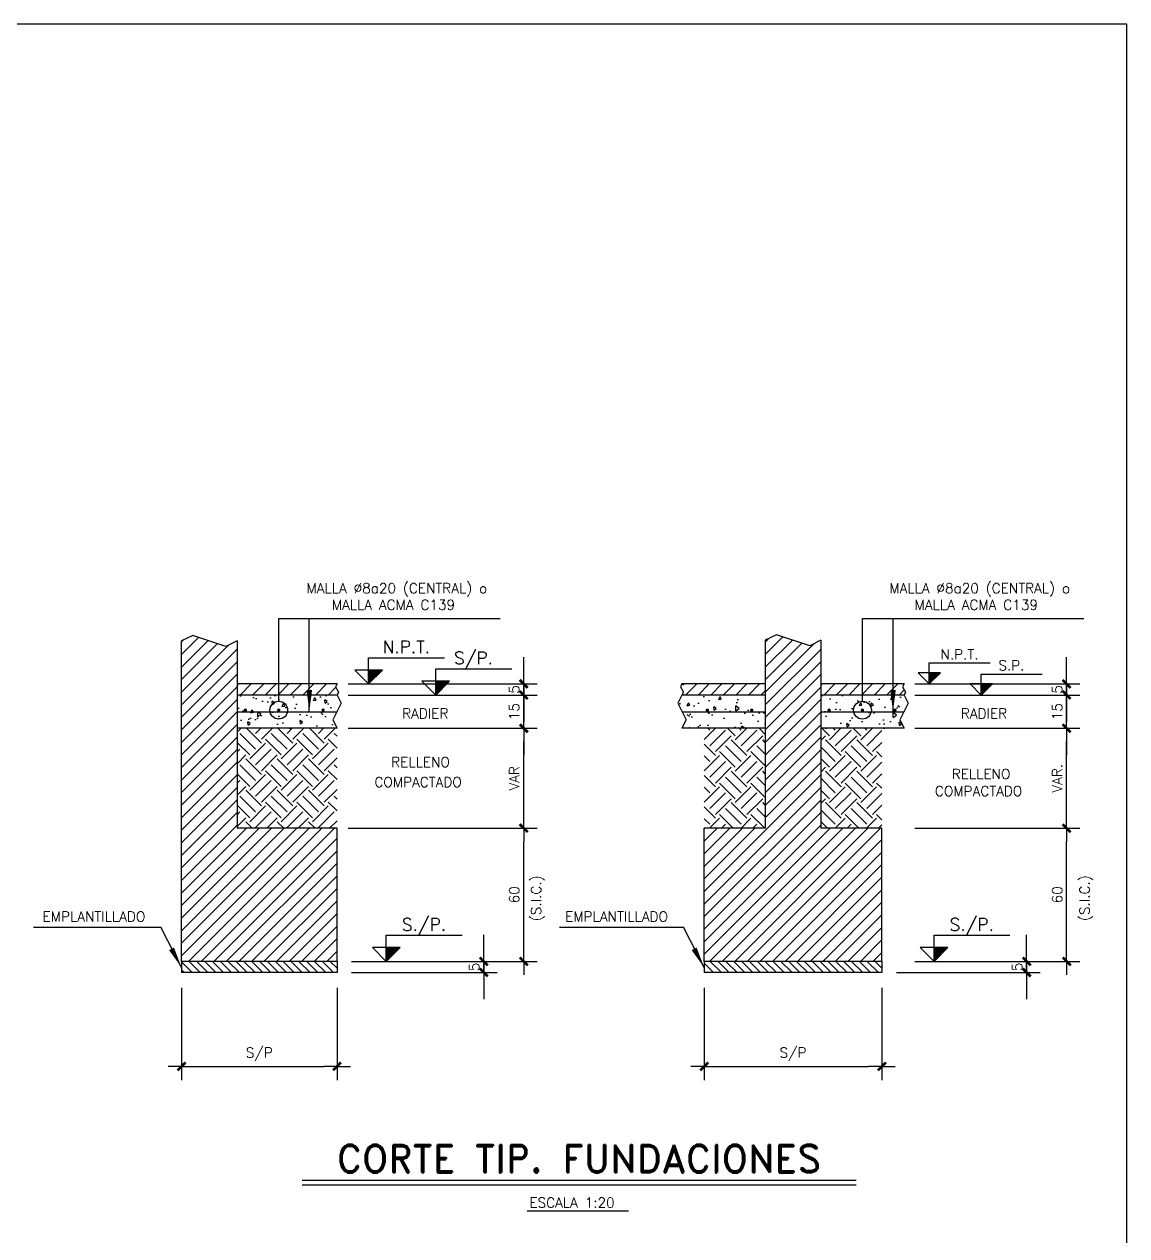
# Model space of a CAD drawing. Extents: x -58 to 5689, y 67 to 4123.
# Drawn here: x 4446 to 5687, y 2759 to 4123 of the extents above; entities that cross this region are included whole.
import ezdxf
from ezdxf.enums import TextEntityAlignment as Align

# ---------------------------------------------------------------- set-up
doc = ezdxf.new("R2010")
doc.units = 0
doc.header["$LTSCALE"] = 30
doc.header["$MEASUREMENT"] = 0
doc.layers.get('0').update_dxf_attribs({"linetype": 'CONTINUOUS'})
for name, color, linetype in [('CONTORNOS', 3, 'CONTINUOUS'), ('RLA-CORTES', 5, 'CONTINUOUS'), ('RLA-FORMATO', 7, 'CONTINUOUS'), ('RLA-TEXTOS1', 9, 'CONTINUOUS')]:
    doc.layers.add(name, color=color, linetype=linetype)
doc.styles.add('ROMANS', font='romans.shx', dxfattribs={"height": 11.25})
doc.styles.add('SIETE50', font='ROMAND.SHX', dxfattribs={"height": 31.5})
doc.dimstyles.new('ING20', dxfattribs={"dimscale": 50, "dimtxt": 11.25, "dimasz": 0.3, "dimexe": 0.3, "dimexo": 1, "dimgap": 0.1, "dimtad": 1, "dimlfac": 0.4, "dimzin": 12, "dimdsep": 46, "dimtxsty": 'ROMANS', "dimblk1": 'TICK1', "dimblk2": 'TICK1', "dimsah": 1, "dimcen": 0.09, "dimse1": 1, "dimse2": 1, "dimclrd": 2, "dimclre": 1, "dimclrt": 3, "dimadec": 0, "dimazin": 0, "dimtfac": 1, "dimtix": 1, "dimtmove": 2, "dimatfit": 3, "dimldrblk": 'TICK1', "dimfxl": 1, "dimtolj": 1, "dimtzin": 12, "dimarcsym": 0})
pattern_1 = [(45, (4499.575, 2493.281), (-7.07107, 7.07107), [])]

# ---------------------------------------------------------------- blocks, each defined once
blk = doc.blocks.new('TICK1')
at = {"color": 2}
for points in [[(0, 0), (-1, 0)], [(0, 0), (1, 0)]]:
    blk.add_lwpolyline(points, dxfattribs=at)
at = {"color": 2, "const_width": 0.2}
blk.add_lwpolyline([(-0.3, -0.3), (0.3, 0.3)], dxfattribs=at)
blk = doc.blocks.new('*D108')
at = {"layer": 'RLA-CORTES', "color": 2, "lineweight": -2, "transparency": 16777216}
blk.add_line((5008, 3082.8), (5008, 3202.8), dxfattribs=at)
at = {"layer": 'RLA-CORTES', "color": 2, "lineweight": -2, "transparency": 16777216, "xscale": 15, "yscale": 15, "zscale": 15}
for p, rotation in [((5008, 3217.8), 90), ((5008, 3067.8), 270)]:
    blk.add_blockref('TICK1', p, dxfattribs=dict(at, rotation=rotation))
at = {"layer": 'RLA-CORTES', "color": 3, "transparency": 16777216, "insert": (4997.3, 3142.8), "char_height": 11.25, "attachment_point": 5, "rotation": 90, "style": 'ROMANS'}
blk.add_mtext('\\A1;60', dxfattribs=at)
blk = doc.blocks.new('*D109')
at = {"layer": 'RLA-CORTES', "color": 2, "lineweight": -2, "transparency": 16777216}
for p, q in [((5008, 3382.8), (5008, 3397.8)), ((5008, 3330.3), (5008, 3367.8)), ((5008, 3315.3), (5008, 3300.3))]:
    blk.add_line(p, q, dxfattribs=at)
at = {"layer": 'RLA-CORTES', "color": 2, "lineweight": -2, "transparency": 16777216, "xscale": 15, "yscale": 15, "zscale": 15}
for p, rotation in [((5008, 3367.8), 270), ((5008, 3330.3), 90)]:
    blk.add_blockref('TICK1', p, dxfattribs=dict(at, rotation=rotation))
at = {"layer": 'RLA-CORTES', "color": 3, "transparency": 16777216, "insert": (4997.3, 3349), "char_height": 11.25, "attachment_point": 5, "rotation": 90, "style": 'ROMANS'}
blk.add_mtext('\\A1;15', dxfattribs=at)
blk = doc.blocks.new('*D110')
at = {"layer": 'RLA-CORTES', "color": 2, "lineweight": -2, "transparency": 16777216}
blk.add_line((5008, 3232.8), (5008, 3315.3), dxfattribs=at)
at = {"layer": 'RLA-CORTES', "color": 2, "lineweight": -2, "transparency": 16777216, "xscale": 15, "yscale": 15, "zscale": 15}
for p, rotation in [((5008, 3330.3), 90), ((5008, 3217.8), 270)]:
    blk.add_blockref('TICK1', p, dxfattribs=dict(at, rotation=rotation))
at = {"layer": 'RLA-CORTES', "color": 3, "transparency": 16777216, "insert": (4997.3, 3274), "char_height": 11.25, "attachment_point": 5, "rotation": 90, "style": 'ROMANS'}
blk.add_mtext('\\A1;VAR', dxfattribs=at)
blk = doc.blocks.new('nivel-el')
at = {"linetype": 'Continuous'}
blk.add_hatch(color=1, dxfattribs=at).paths.add_polyline_path([(0, 0), (12.5, 12.5), (0, 12.5)])
at = {"color": 3}
blk.add_lwpolyline([(0, 0), (12.5, 12.5), (0, 12.5), (-12.5, 12.5), (0, 0), (0, 12.5), (0, 23.6), (68.4, 23.6)], dxfattribs=at)
at = {"color": 3, "style": 'ROMANS'}
blk.add_attdef('%%P0.00', text='', height=11.2, dxfattribs=at).set_placement((34, 27.7), align=Align.CENTER)
blk = doc.blocks.new('*D111')
at = {"layer": 'RLA-CORTES', "color": 2, "lineweight": -2, "transparency": 16777216}
blk.add_line((5619.2, 3082.8), (5619.2, 3202.8), dxfattribs=at)
at = {"layer": 'RLA-CORTES', "color": 2, "lineweight": -2, "transparency": 16777216, "xscale": 15, "yscale": 15, "zscale": 15}
for p, rotation in [((5619.2, 3217.8), 90), ((5619.2, 3067.8), 270)]:
    blk.add_blockref('TICK1', p, dxfattribs=dict(at, rotation=rotation))
at = {"layer": 'RLA-CORTES', "color": 3, "transparency": 16777216, "insert": (5608.6, 3142.8), "char_height": 11.25, "attachment_point": 5, "rotation": 90, "style": 'ROMANS'}
blk.add_mtext('\\A1;60', dxfattribs=at)
blk = doc.blocks.new('*D112')
at = {"layer": 'RLA-CORTES', "color": 2, "lineweight": -2, "transparency": 16777216}
for p, q in [((5619.2, 3382.8), (5619.2, 3397.8)), ((5619.2, 3330.3), (5619.2, 3367.8)), ((5619.2, 3315.3), (5619.2, 3300.3))]:
    blk.add_line(p, q, dxfattribs=at)
at = {"layer": 'RLA-CORTES', "color": 2, "lineweight": -2, "transparency": 16777216, "xscale": 15, "yscale": 15, "zscale": 15}
for p, rotation in [((5619.2, 3367.8), 270), ((5619.2, 3330.3), 90)]:
    blk.add_blockref('TICK1', p, dxfattribs=dict(at, rotation=rotation))
at = {"layer": 'RLA-CORTES', "color": 3, "transparency": 16777216, "insert": (5608.6, 3349), "char_height": 11.25, "attachment_point": 5, "rotation": 90, "style": 'ROMANS'}
blk.add_mtext('\\A1;15', dxfattribs=at)
blk = doc.blocks.new('*D113')
at = {"layer": 'RLA-CORTES', "color": 2, "lineweight": -2, "transparency": 16777216}
blk.add_line((5619.2, 3232.8), (5619.2, 3315.3), dxfattribs=at)
at = {"layer": 'RLA-CORTES', "color": 2, "lineweight": -2, "transparency": 16777216, "xscale": 15, "yscale": 15, "zscale": 15}
for p, rotation in [((5619.2, 3330.3), 90), ((5619.2, 3217.8), 270)]:
    blk.add_blockref('TICK1', p, dxfattribs=dict(at, rotation=rotation))
at = {"layer": 'RLA-CORTES', "color": 3, "transparency": 16777216, "insert": (5608.6, 3274), "char_height": 11.25, "attachment_point": 5, "rotation": 90, "style": 'ROMANS'}
blk.add_mtext('\\A1;VAR.', dxfattribs=at)
blk = doc.blocks.new('FLECHA')
at = {"color": 2}
blk.add_lwpolyline([(0, 0, 0, 5, 0), (19.2, 0, 5, 5, 0)], format="xyseb", dxfattribs=at)
blk = doc.blocks.new('*D114')
at = {"layer": 'RLA-CORTES', "color": 2, "lineweight": -2, "transparency": 16777216}
for p, q in [((5574.2, 3082.8), (5574.2, 3097.8)), ((5574.2, 3055.3), (5574.2, 3067.8)), ((5574.2, 3040.3), (5574.2, 3025.3))]:
    blk.add_line(p, q, dxfattribs=at)
at = {"layer": 'RLA-CORTES', "color": 2, "lineweight": -2, "transparency": 16777216, "xscale": 15, "yscale": 15, "zscale": 15}
for p, rotation in [((5574.2, 3067.8), 270), ((5574.2, 3055.3), 90)]:
    blk.add_blockref('TICK1', p, dxfattribs=dict(at, rotation=rotation))
at = {"layer": 'RLA-CORTES', "color": 3, "transparency": 16777216, "insert": (5563.6, 3061.5), "char_height": 11.25, "attachment_point": 5, "rotation": 90, "style": 'ROMANS'}
blk.add_mtext('\\A1;5', dxfattribs=at)
blk = doc.blocks.new('*D115')
at = {"layer": 'RLA-CORTES', "color": 2, "lineweight": -2, "transparency": 16777216}
blk.add_line((5226.2, 2949.6), (5396.2, 2949.6), dxfattribs=at)
at = {"layer": 'RLA-CORTES', "color": 2, "lineweight": -2, "transparency": 16777216, "xscale": 15, "yscale": 15, "zscale": 15, "rotation": 180}
blk.add_blockref('TICK1', (5211.2, 2949.6), dxfattribs=at)
at = {"layer": 'RLA-CORTES', "color": 2, "lineweight": -2, "transparency": 16777216, "xscale": 15, "yscale": 15, "zscale": 15}
blk.add_blockref('TICK1', (5411.2, 2949.6), dxfattribs=at)
at = {"layer": 'RLA-CORTES', "color": 3, "transparency": 16777216, "insert": (5311.2, 2963.2), "char_height": 11.25, "attachment_point": 5, "style": 'ROMANS'}
blk.add_mtext('\\A1;S/P', dxfattribs=at)
blk = doc.blocks.new('*D116')
at = {"layer": 'RLA-CORTES', "color": 2, "lineweight": -2, "transparency": 16777216}
blk.add_line((4637.8, 2949.6), (4782.8, 2949.6), dxfattribs=at)
at = {"layer": 'RLA-CORTES', "color": 2, "lineweight": -2, "transparency": 16777216, "xscale": 15, "yscale": 15, "zscale": 15, "rotation": 180}
blk.add_blockref('TICK1', (4622.8, 2949.6), dxfattribs=at)
at = {"layer": 'RLA-CORTES', "color": 2, "lineweight": -2, "transparency": 16777216, "xscale": 15, "yscale": 15, "zscale": 15}
blk.add_blockref('TICK1', (4797.8, 2949.6), dxfattribs=at)
at = {"layer": 'RLA-CORTES', "color": 3, "transparency": 16777216, "insert": (4710.3, 2963.2), "char_height": 11.25, "attachment_point": 5, "style": 'ROMANS'}
blk.add_mtext('\\A1;S/P', dxfattribs=at)
blk = doc.blocks.new('*D117')
at = {"layer": 'RLA-CORTES', "color": 2, "lineweight": -2, "transparency": 16777216}
for p, q in [((5008, 3395.3), (5008, 3410.3)), ((5008, 3380.3), (5008, 3367.8)), ((5008, 3352.8), (5008, 3337.8))]:
    blk.add_line(p, q, dxfattribs=at)
at = {"layer": 'RLA-CORTES', "color": 2, "lineweight": -2, "transparency": 16777216, "xscale": 15, "yscale": 15, "zscale": 15}
for p, rotation in [((5008, 3380.3), 270), ((5008, 3367.8), 90)]:
    blk.add_blockref('TICK1', p, dxfattribs=dict(at, rotation=rotation))
at = {"layer": 'RLA-CORTES', "color": 3, "transparency": 16777216, "insert": (4997.3, 3374), "char_height": 11.25, "attachment_point": 5, "rotation": 90, "style": 'ROMANS'}
blk.add_mtext('\\A1;5', dxfattribs=at)
blk = doc.blocks.new('*D118')
at = {"layer": 'RLA-CORTES', "color": 2, "lineweight": -2, "transparency": 16777216}
for p, q in [((5619.2, 3395.3), (5619.2, 3410.3)), ((5619.2, 3380.3), (5619.2, 3367.8)), ((5619.2, 3352.8), (5619.2, 3337.8))]:
    blk.add_line(p, q, dxfattribs=at)
at = {"layer": 'RLA-CORTES', "color": 2, "lineweight": -2, "transparency": 16777216, "xscale": 15, "yscale": 15, "zscale": 15}
for p, rotation in [((5619.2, 3380.3), 270), ((5619.2, 3367.8), 90)]:
    blk.add_blockref('TICK1', p, dxfattribs=dict(at, rotation=rotation))
at = {"layer": 'RLA-CORTES', "color": 3, "transparency": 16777216, "insert": (5608.6, 3374), "char_height": 11.25, "attachment_point": 5, "rotation": 90, "style": 'ROMANS'}
blk.add_mtext('\\A1;5', dxfattribs=at)
blk = doc.blocks.new('*D119')
at = {"layer": 'RLA-CORTES', "color": 2, "lineweight": -2, "transparency": 16777216}
for p, q in [((4963, 3082.8), (4963, 3097.8)), ((4963, 3055.3), (4963, 3067.8)), ((4963, 3040.3), (4963, 3025.3))]:
    blk.add_line(p, q, dxfattribs=at)
at = {"layer": 'RLA-CORTES', "color": 2, "lineweight": -2, "transparency": 16777216, "xscale": 15, "yscale": 15, "zscale": 15}
for p, rotation in [((4963, 3067.8), 270), ((4963, 3055.3), 90)]:
    blk.add_blockref('TICK1', p, dxfattribs=dict(at, rotation=rotation))
at = {"layer": 'RLA-CORTES', "color": 3, "transparency": 16777216, "insert": (4952.3, 3061.5), "char_height": 11.25, "attachment_point": 5, "rotation": 90, "style": 'ROMANS'}
blk.add_mtext('\\A1;5', dxfattribs=at)

msp = doc.modelspace()

# ---------------------------------------------------------------- hatches: boundary and pattern name
at = {"layer": 'RLA-CORTES'}
h = msp.add_hatch(dxfattribs=at)
h.set_pattern_fill('_USER', color=1, scale=10, angle=45, style=0, pattern_type=0)
h.set_pattern_definition([(45, (3051.03, 2492.218), (-7.07107, 7.07107), [])])
h.paths.add_polyline_path([(4685.282, 3428.676), (4672.782, 3422.426), (4635.282, 3434.926), (4622.782, 3428.676), (4622.782, 3067.766), (4797.782, 3067.766), (4797.782, 3217.766), (4685.282, 3217.766)])
h = msp.add_hatch(dxfattribs=at)
h.set_pattern_fill('_USER', color=1, scale=10, angle=45, style=0, pattern_type=0)
h.set_pattern_definition([(45, (4242.736, 1994.217), (-7.07107, 7.07107), [])])
h.paths.add_polyline_path([(5292.414, 3435.682), (5279.914, 3429.432), (5279.914, 3217.766), (5211.164, 3217.766), (5211.164, 3067.766), (5411.164, 3067.766), (5411.164, 3217.766), (5342.414, 3217.766), (5342.414, 3429.432), (5329.914, 3423.182)])
h = msp.add_hatch(dxfattribs=at)
h.set_pattern_fill('_USER', color=1, scale=10, angle=45, style=0, pattern_type=0)
h.set_pattern_definition([(45, (3842.442, 2493.281), (-7.07107, 7.07107), [])])
h.paths.add_polyline_path([(4732.185, 3380.266), (4685.282, 3380.266), (4685.282, 3367.766), (4732.185, 3367.766)])
h.paths.add_polyline_path([(4766.592, 3380.266), (4732.185, 3380.266), (4732.185, 3367.766), (4766.592, 3367.766), (4766.592, 3373.443)])
h.paths.add_polyline_path([(4797.782, 3380.266), (4766.592, 3380.266), (4766.592, 3373.443), (4766.592, 3367.766), (4797.782, 3367.766), (4799.344, 3370.891), (4796.219, 3377.141)])
h = msp.add_hatch(dxfattribs=at)
h.set_pattern_fill('_USER', color=1, scale=10, angle=45, style=0, pattern_type=0)
h.set_pattern_definition(pattern_1)
h.paths.add_polyline_path([(5233.011, 3380.266), (5279.914, 3380.266), (5279.914, 3367.766), (5233.011, 3367.766)])
h.paths.add_polyline_path([(5198.604, 3380.266), (5233.011, 3380.266), (5233.011, 3367.766), (5198.604, 3367.766), (5198.604, 3373.443)])
h.paths.add_polyline_path([(5186.164, 3367.766), (5184.602, 3370.891), (5187.727, 3377.141), (5186.164, 3380.266), (5198.604, 3380.266), (5198.604, 3373.443), (5198.604, 3367.766)])
h = msp.add_hatch(dxfattribs=at)
h.set_pattern_fill('_USER', color=1, scale=10, angle=45, style=0, pattern_type=0)
h.set_pattern_definition(pattern_1)
h.paths.add_polyline_path([(5389.318, 3380.266), (5342.414, 3380.266), (5342.414, 3367.766), (5389.318, 3367.766)])
h.paths.add_polyline_path([(5423.725, 3380.266), (5389.318, 3380.266), (5389.318, 3367.766), (5423.725, 3367.766), (5423.725, 3373.443)])
h.paths.add_polyline_path([(5436.164, 3367.766), (5437.727, 3370.891), (5434.602, 3377.141), (5436.164, 3380.266), (5423.725, 3380.266), (5423.725, 3373.443), (5423.725, 3367.766)])
h = msp.add_hatch(dxfattribs=at)
h.set_pattern_fill('EARTH', color=1, scale=100, angle=45, style=0)
h.set_pattern_definition([(45, (3051.03, 2504.718), (3e-15, 35.35534), [25, -25]), (45, (3044.4, 2511.347), (3e-15, 35.35534), [25, -25]), (45, (3037.772, 2517.976), (3e-15, 35.35534), [25, -25]), (135, (3037.772, 2522.395), (-35.35534, 5e-15), [25, -25]), (135, (3044.4, 2529.024), (-35.35534, 5e-15), [25, -25]), (135, (3051.03, 2535.654), (-35.35534, 5e-15), [25, -25])])
h.paths.add_polyline_path([(4797.782, 3330.266), (4685.282, 3330.266), (4685.282, 3217.766), (4797.782, 3217.766)])
h = msp.add_hatch(dxfattribs=at)
h.set_pattern_fill('EARTH', color=1, scale=100, angle=45, style=0)
h.set_pattern_definition([(45, (2925.876, 2455.474), (3e-15, 35.35534), [25, -25]), (45, (2919.247, 2462.103), (3e-15, 35.35534), [25, -25]), (45, (2912.618, 2468.732), (3e-15, 35.35534), [25, -25]), (135, (2912.618, 2473.152), (-35.35534, 5e-15), [25, -25]), (135, (2919.247, 2479.78), (-35.35534, 5e-15), [25, -25]), (135, (2925.876, 2486.41), (-35.35534, 5e-15), [25, -25])])
h.paths.add_polyline_path([(5279.914, 3217.766), (5279.914, 3330.266), (5211.164, 3330.266), (5211.164, 3217.766)])
h.paths.add_polyline_path([(5342.414, 3330.266), (5342.414, 3217.766), (5411.164, 3217.766), (5411.164, 3330.266)])
h = msp.add_hatch(dxfattribs=at)
h.set_pattern_fill('_USER', color=1, scale=6.25, angle=135, style=0, pattern_type=0)
h.set_pattern_definition([(135, (2856.7796, 2473.3304), (-4.419417, -4.419417), [])])
h.paths.add_polyline_path([(4797.782, 3055.266), (4797.782, 3067.766), (4622.782, 3067.766), (4622.782, 3055.266)])
h = msp.add_hatch(dxfattribs=at)
h.set_pattern_fill('_USER', color=1, scale=6.25, angle=135, style=0, pattern_type=0)
h.set_pattern_definition([(135, (3470.1626, 2473.3304), (-4.419417, -4.419417), [])])
h.paths.add_polyline_path([(5411.164, 3055.266), (5411.164, 3067.766), (5211.164, 3067.766), (5211.164, 3055.266)])
at = {"layer": 'RLA-TEXTOS1'}
h = msp.add_hatch(dxfattribs=at)
h.set_pattern_fill('AR-CONC', color=1, scale=5, angle=45, style=0)
h.set_pattern_definition([(95, (3051.03, 2529.718), (27.5776, 23.14035), [3.75, -41.25]), (40, (3051.03, 2529.718), (-31.4996, 21.6884), [3, -33]), (145.4514, (3053.33, 2531.646), (-3.922, 44.82876), [3.187, -35.0571]), (91.1842, (3043.96, 2536.79), (43.5847, 31.8807), [5.625, -61.875]), (141.6356, (3047.59, 2539.445), (-1.395, 67.4856), [4.7805, -52.5856]), (36.1842, (3043.96, 2536.79), (-1.395, 67.4856), [4.5, -49.5]), (66, (3049.262, 2538.556), (35.3386, 6.86912), [3.75, -41.25]), (11, (3049.262, 2538.556), (-17.0354, 34.2404), [3, -33]), (116.4514, (3052.207, 2539.13), (18.3032, 41.1095), [3.187, -35.0571]), (82.5, (3051.03, 2529.718), (-11.33966, 12.19949), [0, -32.6, 0, -33.5, 0, -33.125]), (52.5, (3051.03, 2529.718), (-4.64365, 23.24547), [0, -19.1, 0, -31.85, 0, -12.625]), (12.5, (3043.146, 2521.833), (19.67091, 18.07604), [0, -12.5, 0, -39, 0, -51.75]), (2.5, (3039.61, 2518.298), (17.0795, 24.158), [0, -16.25, 0, -25.9, 0, -36.75])])
h.paths.add_polyline_path([(4802.469, 3358.391), (4797.782, 3367.766), (4685.282, 3367.766), (4685.282, 3330.266), (4797.782, 3330.266), (4793.094, 3339.641)])
h = msp.add_hatch(dxfattribs=at)
h.set_pattern_fill('AR-CONC', color=1, scale=5, angle=45, style=0)
h.set_pattern_definition([(95, (2925.876, 2530.474), (27.5776, 23.14035), [3.75, -41.25]), (40, (2925.876, 2530.474), (-31.4996, 21.6884), [3, -33]), (145.4514, (2928.174, 2532.402), (-3.92197, 44.82876), [3.187, -35.0571]), (91.1842, (2918.805, 2537.545), (43.58465, 31.8807), [5.625, -61.875]), (141.6356, (2922.437, 2540.2), (-1.395, 67.4856), [4.7805, -52.5856]), (36.1842, (2918.805, 2537.545), (-1.395, 67.4856), [4.5, -49.5]), (66, (2924.11, 2539.313), (35.33858, 6.86912), [3.75, -41.25]), (11, (2924.11, 2539.313), (-17.03543, 34.2404), [3, -33]), (116.4514, (2927.053, 2539.885), (18.3032, 41.10953), [3.187, -35.0571]), (82.5, (2925.876, 2530.474), (-11.33966, 12.19949), [0, -32.6, 0, -33.5, 0, -33.125]), (52.5, (2925.876, 2530.474), (-4.64365, 23.24547), [0, -19.1, 0, -31.85, 0, -12.625]), (12.5, (2917.992, 2522.59), (19.67091, 18.07604), [0, -12.5, 0, -39, 0, -51.75]), (2.5, (2914.457, 2519.054), (17.0795, 24.158), [0, -16.25, 0, -25.9, 0, -36.75])])
h.paths.add_polyline_path([(5342.414, 3367.766), (5342.414, 3330.266), (5436.164, 3330.266), (5431.477, 3339.641), (5440.852, 3358.391), (5436.164, 3367.766)])
h.paths.add_polyline_path([(5279.914, 3330.266), (5279.914, 3367.766), (5186.164, 3367.766), (5181.477, 3358.391), (5190.852, 3339.641), (5186.164, 3330.266)])

# ---------------------------------------------------------------- linework, layer by layer
at = {"color": 1}
msp.add_line((4766.592, 3349.428), (4766.592, 3390.854), dxfattribs=at)
at = {"layer": 'CONTORNOS', "color": 2}
for points in [[(5186.164, 3380.266), (5184.602, 3377.141), (5187.727, 3370.891), (5186.164, 3367.766)], [(5436.164, 3380.266), (5434.602, 3377.141), (5437.727, 3370.891), (5436.164, 3367.766)]]:
    msp.add_lwpolyline(points, dxfattribs=at)
at = {"layer": 'RLA-CORTES', "color": 1}
for p, q in [((4732.185, 3360.738), (4732.185, 3453.991)), ((4732.185, 3453.991), (4981.405, 3453.991)), ((4766.592, 3348.26), (4766.592, 3453.991)), ((5389.318, 3360.738), (5389.318, 3453.991)), ((5389.318, 3453.991), (5638.538, 3453.991)), ((5423.725, 3348.26), (5423.725, 3453.991)), ((4810.282, 3380.266), (5022.957, 3380.266)), ((5448.141, 3380.266), (5634.22, 3380.266)), ((4810.282, 3367.766), (5022.957, 3367.766)), ((5448.141, 3367.766), (5634.22, 3367.766)), ((4810.282, 3330.266), (5022.957, 3330.266)), ((5448.141, 3330.266), (5634.22, 3330.266)), ((4810.282, 3217.766), (5022.957, 3217.766)), ((4810.282, 3217.766), (5022.957, 3217.766)), ((5448.141, 3217.766), (5634.22, 3217.766)), ((4814.193, 3067.766), (5022.957, 3067.766)), ((4857.157, 3067.766), (5022.957, 3067.766)), ((5448.141, 3067.766), (5634.22, 3067.766)), ((4814.193, 3055.266), (4977.957, 3055.266)), ((5427.576, 3055.266), (5589.22, 3055.266)), ((4622.782, 3038.129), (4622.782, 2933.963)), ((4797.782, 3038.129), (4797.782, 2933.963)), ((5211.164, 3038.129), (5211.164, 2933.963)), ((5411.164, 3038.129), (5411.164, 2933.963))]:
    msp.add_line(p, q, dxfattribs=at)
at = {"layer": 'RLA-CORTES', "color": 2}
for p, q in [((4635.282, 3434.926), (4622.782, 3428.676)), ((4672.782, 3422.426), (4635.282, 3434.926)), ((4685.282, 3428.676), (4672.782, 3422.426)), ((5292.414, 3435.682), (5279.914, 3429.432)), ((5329.914, 3423.182), (5292.414, 3435.682)), ((5342.414, 3429.432), (5329.914, 3423.182)), ((4802.469, 3358.391), (4793.094, 3339.641)), ((4797.782, 3367.766), (4802.469, 3358.391)), ((5186.164, 3367.766), (5181.477, 3358.391)), ((5181.477, 3358.391), (5190.852, 3339.641)), ((5440.852, 3358.391), (5431.477, 3339.641)), ((5436.164, 3367.766), (5440.852, 3358.391)), ((4797.403, 3348.26), (4685.282, 3348.26)), ((5279.914, 3348.26), (5186.543, 3348.26)), ((5435.786, 3348.26), (5342.414, 3348.26)), ((4793.094, 3339.641), (4797.782, 3330.266)), ((5190.852, 3339.641), (5186.164, 3330.266)), ((5431.477, 3339.641), (5436.164, 3330.266))]:
    msp.add_line(p, q, dxfattribs=at)
at = {"layer": 'RLA-CORTES'}
for p, q in [((4622.782, 3067.766), (4622.782, 3428.676)), ((4685.282, 3428.676), (4685.282, 3217.766)), ((5279.914, 3429.432), (5279.914, 3217.766)), ((5342.414, 3429.432), (5342.414, 3217.766)), ((4797.782, 3217.766), (4685.282, 3217.766)), ((4797.782, 3067.766), (4797.782, 3217.766)), ((5279.914, 3217.766), (5211.164, 3217.766)), ((5211.164, 3067.766), (5211.164, 3217.766)), ((5411.164, 3217.766), (5342.414, 3217.766)), ((5411.164, 3067.766), (5411.164, 3217.766)), ((4797.782, 3067.766), (4622.782, 3067.766)), ((4797.782, 3067.766), (4622.782, 3067.766)), ((5411.164, 3067.766), (5211.164, 3067.766))]:
    msp.add_line(p, q, dxfattribs=at)
at = {"layer": 'RLA-CORTES', "color": 3}
for p, q in [((4797.782, 3380.266), (4685.282, 3380.266)), ((5279.914, 3380.266), (5186.164, 3380.266)), ((5436.164, 3380.266), (5342.414, 3380.266)), ((4797.782, 3367.766), (4685.282, 3367.766)), ((5279.914, 3367.766), (5186.164, 3367.766)), ((5436.164, 3367.766), (5342.414, 3367.766)), ((4797.782, 3330.266), (4685.282, 3330.266)), ((5279.914, 3330.266), (5186.164, 3330.266)), ((5436.164, 3330.266), (5342.414, 3330.266)), ((4622.782, 3067.766), (4622.782, 3055.266)), ((4797.782, 3067.766), (4797.782, 3055.266)), ((5211.164, 3067.766), (5211.164, 3055.266)), ((5411.164, 3067.766), (5411.164, 3055.266)), ((4797.782, 3055.266), (4622.782, 3055.266)), ((5411.164, 3055.266), (5211.164, 3055.266)), ((5011.77, 2786.736), (5125.866, 2786.736))]:
    msp.add_line(p, q, dxfattribs=at)
at = {"layer": 'RLA-CORTES', "color": 6}
for p, q in [((4758.469, 2821.338), (5382.135, 2821.338)), ((4758.469, 2816.338), (5382.135, 2816.338))]:
    msp.add_line(p, q, dxfattribs=at)
at = {"layer": 'RLA-CORTES', "color": 2}
msp.add_lwpolyline([(4797.782, 3380.266), (4796.219, 3377.141), (4799.344, 3370.891), (4797.782, 3367.766)], dxfattribs=at)
at = {"layer": 'RLA-CORTES', "color": 2, "const_width": 1.875}
for points in [[(4693.747, 3350.706, 1), (4695.622, 3350.706, 1)], [(4731.247, 3350.706, 1), (4733.122, 3350.706, 1)], [(4781.247, 3350.706, 1), (4783.122, 3350.706, 1)], [(5213.758, 3350.706, 1), (5215.633, 3350.706, 1)], [(5263.758, 3350.706, 1), (5265.633, 3350.706, 1)], [(5350.88, 3350.706, 1), (5352.755, 3350.706, 1)], [(5388.38, 3350.706, 1), (5390.255, 3350.706, 1)], [(5424.943, 3350.706, 1), (5426.818, 3350.706, 1)]]:
    msp.add_lwpolyline(points, format="xyb", close=True, dxfattribs=at)
at = {"layer": 'RLA-CORTES', "color": 1}
for centre in [(4732.185, 3350.706), (5389.318, 3350.706)]:
    msp.add_circle(centre, 10.032, dxfattribs=at)
at = {"layer": 'RLA-FORMATO', "color": 6, "linetype": 'Continuous'}
msp.add_lwpolyline([(-58.1, 4123.098), (-58.1, 68.098), (5686.9, 68.098), (5686.9, 4123.098)], close=True, dxfattribs=at)
at = {"layer": 'RLA-TEXTOS1', "color": 1}
for p, q in [((4456.108, 3106.207), (4599.499, 3106.207)), ((4622.782, 3060.769), (4599.499, 3106.207)), ((5048.232, 3106.207), (5187.882, 3106.207)), ((5211.164, 3060.769), (5187.882, 3106.207))]:
    msp.add_line(p, q, dxfattribs=at)

# ---------------------------------------------------------------- block references
at = {"xscale": 1.25, "yscale": 1.25, "zscale": 1.25}
for p, values in [((4833.323, 3380.266), {'%%P0.00': 'N.P.T.'}), ((4908.943, 3367.766), {'%%P0.00': 'S/P.'}), ((4853.24, 3067.766), {'%%P0.00': 'S./P.'}), ((5469.912, 3067.766), {'%%P0.00': 'S./P.'})]:
    msp.add_blockref('nivel-el', p, dxfattribs=at).add_auto_attribs(values)
for p, values in [((5464.59, 3380.266), {'%%P0.00': 'N.P.T.'}), ((5523.084, 3367.766), {'%%P0.00': 'S.P.'})]:
    msp.add_blockref('nivel-el', p).add_auto_attribs(values)
at = {"color": 1, "xscale": 1.25, "yscale": 1.25, "zscale": 1.25, "rotation": 90}
for p in [(4766.592, 3349.428), (5423.725, 3349.428)]:
    msp.add_blockref('FLECHA', p, dxfattribs=at)
at = {"layer": 'RLA-TEXTOS1', "color": 1, "xscale": 1.25, "yscale": 1.25, "zscale": 1.25, "rotation": 118.0846954484805}
for p in [(4622.782, 3060.769), (5211.164, 3060.769)]:
    msp.add_blockref('FLECHA', p, dxfattribs=at)

# ---------------------------------------------------------------- texts
at = {"layer": 'RLA-CORTES', "color": 6, "style": 'SIETE50'}
msp.add_text('CORTE TIP. FUNDACIONES', height=31.5, dxfattribs=at).set_placement((5070.241, 2829.92), align=Align.CENTER)
at = {"layer": 'RLA-CORTES', "color": 3, "style": 'ROMANS'}
msp.add_text('ESCALA 1:20', height=11.25, dxfattribs=at).set_placement((5014.37, 2790.526))
at = {"layer": 'RLA-TEXTOS1', "style": 'ROMANS'}
for s, p in [('RADIER', (4871.116, 3341.301)), ('RADIER', (5500.099, 3341.301)), ('RELLENO', (4858.8, 3286.683)), ('COMPACTADO', (4839.855, 3264.108)), ('RELLENO', (5489.852, 3273.187)), ('COMPACTADO', (5470.906, 3253.937))]:
    msp.add_text(s, height=11.25, dxfattribs=at).set_placement(p)
for p in [(5027.501, 3113.06), (5645.031, 3113.212)]:
    msp.add_text('(S.I.C.)', height=11.25, rotation=90, dxfattribs=at).set_placement(p)
for p in [(4524.155, 3118.312), (5112.538, 3118.312)]:
    msp.add_text('EMPLANTILLADO', height=11.25, dxfattribs=at).set_placement(p, align=Align.MIDDLE)
at = {"layer": 'RLA-TEXTOS1', "char_height": 11.25, "width": 256.57424, "attachment_point": 2, "style": 'ROMANS'}
for insert in [(4861.317, 3493.665), (5517.492, 3493.665)]:
    msp.add_mtext(' MALLA %%C8a20 (CENTRAL) o MALLA ACMA C139', dxfattribs=dict(at, insert=insert))

# ---------------------------------------------------------------- dimensions: what is measured, and where the dimension line sits
at = {"layer": 'RLA-CORTES'}
for base, p1, p2, angle, picture, middle in [((5007.957, 3367.766), (5003.807, 3380.266), (5003.807, 3367.766), 270, '*D117', (4997.332, 3374.016)), ((5007.957, 3367.766), (5003.807, 3330.266), (5003.807, 3367.766), 90, '*D109', (4997.332, 3349.016)), ((5619.22, 3367.766), (5615.07, 3380.266), (5615.07, 3367.766), 270, '*D118', (5608.595, 3374.016)), ((5619.22, 3367.766), (5615.07, 3330.266), (5615.07, 3367.766), 90, '*D112', (5608.595, 3349.016)), ((5007.957, 3217.766), (5007.957, 3067.766), (5007.957, 3217.766), 90, '*D108', (4997.332, 3142.766)), ((5619.22, 3217.766), (5619.22, 3067.766), (5619.22, 3217.766), 90, '*D111', (5608.595, 3142.766)), ((4962.957, 3067.766), (4962.957, 3055.266), (4962.957, 3067.766), 90, '*D119', (4952.332, 3061.516)), ((5574.22, 3067.766), (5574.22, 3055.266), (5574.22, 3067.766), 90, '*D114', (5563.595, 3061.516))]:
    dim = msp.add_linear_dim(base=base, p1=p1, p2=p2, angle=angle, dimstyle='ING20', dxfattribs=at)
    dim.commit()
    dim.dimension.update_dxf_attribs({"geometry": picture, "text_midpoint": middle})
for base, p1, p2, angle, text, picture, middle in [((5007.957, 3330.266), (5003.807, 3217.766), (5003.807, 3330.266), 90, 'VAR', '*D110', (4997.332, 3274.016)), ((5619.22, 3330.266), (5615.07, 3217.766), (5615.07, 3330.266), 90, 'VAR.', '*D113', (5608.595, 3274.016)), ((4797.782, 2949.588), (4622.782, 2949.588), (4797.782, 2949.588), 180, 'S/P', '*D116', (4710.282, 2963.159)), ((5411.164, 2949.588), (5211.164, 2949.588), (5411.164, 2949.588), 180, 'S/P', '*D115', (5311.164, 2963.159))]:
    dim = msp.add_linear_dim(base=base, p1=p1, p2=p2, angle=angle, text=text, dimstyle='ING20', dxfattribs=at)
    dim.commit()
    dim.dimension.update_dxf_attribs({"geometry": picture, "text_midpoint": middle})

doc.saveas('drawing.dxf')
